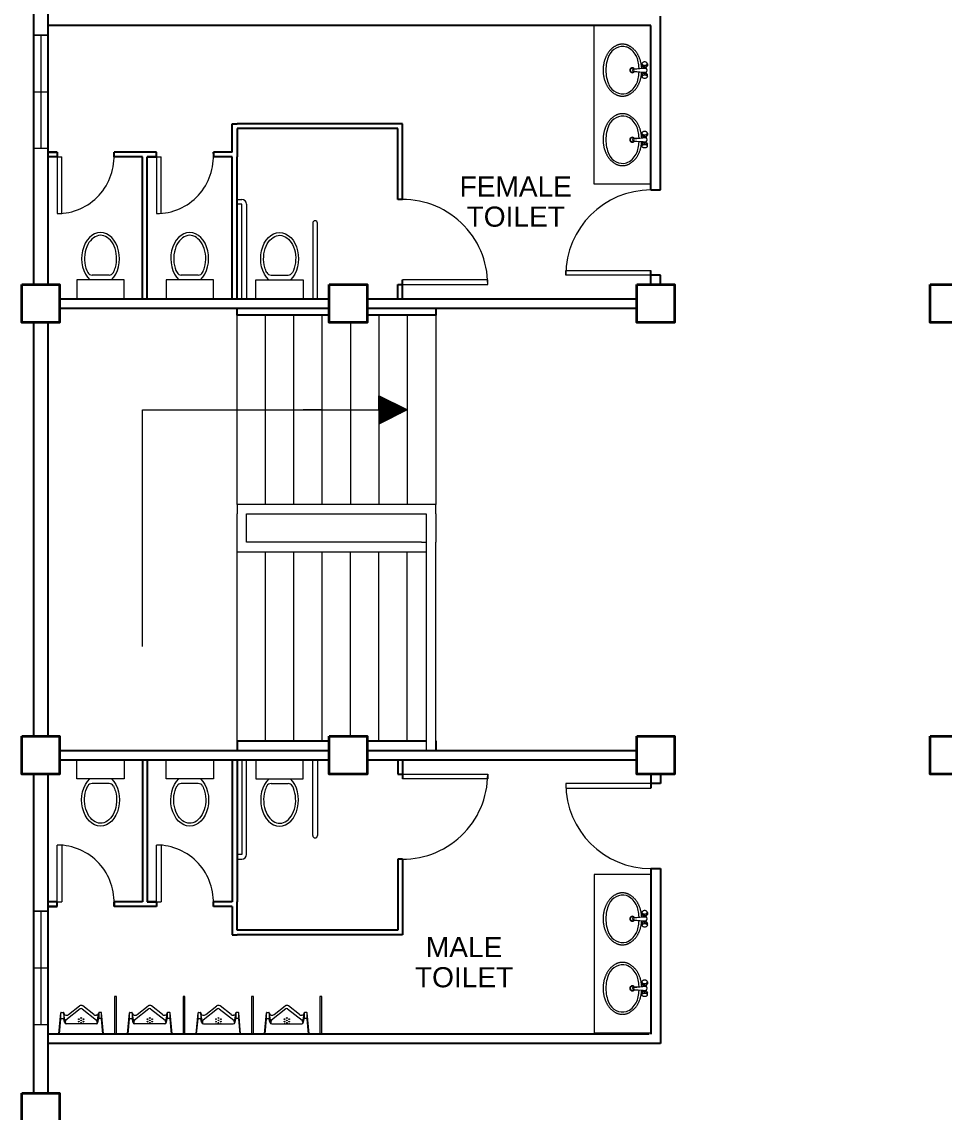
# Model space of a CAD drawing. Header units: millimetres. Extents: x 5 to 598, y 3 to 339.
# Drawn here: x 136.14 to 145.89, y 194.48 to 206.01 of the extents above; entities that cross this region are included whole.
import ezdxf

# ---------------------------------------------------------------- set-up
doc = ezdxf.new("R2010")
doc.units = ezdxf.units.MM
doc.header["$MEASUREMENT"] = 0
doc.linetypes.add('HIDDEN2', pattern=[0.1875, 0.125, -0.0625])
doc.layers.add('label', color=7, linetype='Continuous')
doc.styles.add('SWISSLT175', font='swissl.ttf', dxfattribs={"height": 0.175})

msp = doc.modelspace()

# ---------------------------------------------------------------- linework, layer by layer
at = {"color": 8, "lineweight": 25}
for p, q in [((136.262, 206.582), (136.262, 203.232)), ((136.412, 206.582), (136.412, 203.232)), ((142.887, 204.232), (142.887, 206.07)), ((142.787, 205.97), (136.412, 205.97)), ((142.787, 204.232), (142.787, 205.97)), ((138.362, 204.632), (138.362, 204.932)), ((138.362, 204.932), (138.412, 204.932)), ((140.162, 204.932), (138.412, 204.932)), ((140.112, 204.882), (138.412, 204.882)), ((138.412, 204.882), (138.412, 204.582)), ((140.112, 204.131), (140.112, 204.882)), ((140.162, 204.132), (140.162, 204.932)), ((136.512, 204.632), (136.412, 204.632)), ((136.412, 204.632), (136.512, 204.632)), ((136.512, 204.632), (136.512, 204.582)), ((137.412, 204.632), (137.112, 204.632)), ((137.112, 204.582), (137.112, 204.632)), ((137.562, 204.632), (137.412, 204.632)), ((137.562, 204.582), (137.562, 204.632)), ((138.362, 204.632), (138.162, 204.632)), ((138.162, 204.632), (138.162, 204.582)), ((136.512, 204.582), (136.412, 204.582)), ((137.412, 204.582), (137.11, 204.582)), ((137.412, 203.082), (137.412, 204.582)), ((137.462, 203.082), (137.462, 204.582)), ((137.562, 204.582), (137.462, 204.582)), ((137.462, 204.582), (137.562, 204.582)), ((138.362, 204.582), (138.162, 204.582)), ((138.362, 203.082), (138.362, 204.582)), ((138.412, 203.082), (138.412, 204.582)), ((142.787, 204.232), (142.887, 204.232)), ((140.162, 204.132), (140.112, 204.132)), ((142.787, 203.232), (142.787, 203.382)), ((140.112, 203.082), (140.112, 203.232)), ((140.112, 203.232), (140.162, 203.232)), ((140.162, 203.082), (140.162, 203.282)), ((142.887, 203.332), (142.787, 203.332)), ((142.887, 203.232), (142.887, 203.332)), ((136.537, 203.082), (139.387, 203.082)), ((137.462, 203.082), (138.362, 203.082)), ((137.462, 203.082), (138.362, 203.082)), ((139.787, 203.082), (142.637, 203.082)), ((136.537, 202.982), (139.387, 202.982)), ((139.787, 202.982), (142.637, 202.982)), ((136.262, 202.832), (136.262, 198.457)), ((136.412, 202.832), (136.412, 198.457)), ((136.537, 198.307), (139.387, 198.307)), ((139.787, 198.307), (142.637, 198.307)), ((136.537, 198.207), (139.387, 198.207)), ((137.412, 198.207), (137.412, 196.707)), ((137.462, 198.207), (137.462, 196.707)), ((138.362, 198.207), (138.362, 196.707)), ((138.412, 198.207), (138.412, 196.707)), ((139.787, 198.207), (142.637, 198.207)), ((140.112, 198.207), (140.112, 198.057)), ((140.162, 198.207), (140.162, 198.007)), ((136.262, 198.057), (136.262, 194.682)), ((136.412, 198.057), (136.412, 194.682)), ((140.112, 198.057), (140.162, 198.057)), ((142.787, 198.057), (142.787, 197.907)), ((142.887, 198.057), (142.887, 197.957)), ((142.887, 197.957), (142.787, 197.957)), ((140.112, 197.159), (140.112, 196.407)), ((140.162, 197.157), (140.112, 197.157)), ((140.162, 197.157), (140.162, 196.357)), ((142.787, 197.057), (142.787, 195.307)), ((142.787, 197.057), (142.887, 197.057)), ((142.887, 197.057), (142.887, 195.207)), ((136.512, 196.707), (136.412, 196.707)), ((136.512, 196.657), (136.412, 196.657)), ((136.412, 196.657), (136.512, 196.657)), ((136.512, 196.657), (136.512, 196.707)), ((137.412, 196.707), (137.11, 196.707)), ((137.112, 196.707), (137.112, 196.657)), ((137.412, 196.657), (137.112, 196.657)), ((137.562, 196.657), (137.412, 196.657)), ((137.562, 196.707), (137.462, 196.707)), ((137.462, 196.707), (137.562, 196.707)), ((137.562, 196.707), (137.562, 196.657)), ((138.362, 196.707), (138.162, 196.707)), ((138.162, 196.657), (138.162, 196.707)), ((138.362, 196.657), (138.162, 196.657)), ((138.362, 196.657), (138.362, 196.357)), ((138.412, 196.407), (138.412, 196.707)), ((138.362, 196.357), (138.412, 196.357)), ((140.112, 196.407), (138.412, 196.407)), ((140.162, 196.357), (138.412, 196.357)), ((142.767, 195.307), (136.412, 195.307)), ((142.887, 195.207), (136.412, 195.207))]:
    msp.add_line(p, q, dxfattribs=at)
at = {"color": 8, "lineweight": 9}
for p, q in [((136.412, 205.87), (136.262, 205.87)), ((136.337, 205.87), (136.337, 204.67)), ((142.691, 205.567), (142.691, 205.546)), ((142.7, 205.551), (142.691, 205.564)), ((142.7, 205.533), (142.691, 205.546)), ((142.7, 205.551), (142.72, 205.548)), ((142.7, 205.551), (142.7, 205.533)), ((142.7, 205.533), (142.72, 205.529)), ((142.741, 205.551), (142.72, 205.548)), ((142.72, 205.529), (142.72, 205.548)), ((142.741, 205.533), (142.72, 205.529)), ((142.741, 205.551), (142.749, 205.564)), ((142.741, 205.551), (142.741, 205.533)), ((142.741, 205.533), (142.749, 205.546)), ((142.749, 205.567), (142.749, 205.546)), ((142.605, 205.508), (142.596, 205.513)), ((142.605, 205.489), (142.596, 205.484)), ((142.597, 205.513), (142.696, 205.519)), ((142.597, 205.484), (142.696, 205.478)), ((142.606, 205.508), (142.702, 205.519)), ((142.606, 205.488), (142.702, 205.477)), ((142.7, 205.464), (142.691, 205.451)), ((142.691, 205.43), (142.691, 205.451)), ((142.7, 205.445), (142.691, 205.433)), ((142.7, 205.464), (142.72, 205.467)), ((142.7, 205.445), (142.7, 205.464)), ((142.7, 205.445), (142.72, 205.449)), ((142.702, 205.519), (142.737, 205.521)), ((142.702, 205.477), (142.737, 205.476)), ((142.706, 205.53), (142.706, 205.527)), ((142.706, 205.467), (142.706, 205.47)), ((142.72, 205.467), (142.72, 205.449)), ((142.741, 205.464), (142.72, 205.467)), ((142.741, 205.445), (142.72, 205.449)), ((142.734, 205.53), (142.734, 205.527)), ((142.734, 205.467), (142.734, 205.47)), ((142.741, 205.464), (142.749, 205.451)), ((142.741, 205.445), (142.741, 205.464)), ((142.741, 205.445), (142.749, 205.433)), ((142.749, 205.43), (142.749, 205.451)), ((136.262, 205.27), (136.412, 205.27)), ((142.605, 204.773), (142.596, 204.777)), ((142.605, 204.753), (142.596, 204.749)), ((142.597, 204.778), (142.696, 204.784)), ((142.597, 204.749), (142.696, 204.743)), ((142.606, 204.773), (142.702, 204.784)), ((142.606, 204.753), (142.702, 204.742)), ((142.691, 204.832), (142.691, 204.811)), ((142.7, 204.816), (142.691, 204.829)), ((142.7, 204.798), (142.691, 204.811)), ((142.7, 204.729), (142.691, 204.716)), ((142.7, 204.816), (142.72, 204.813)), ((142.7, 204.816), (142.7, 204.798)), ((142.7, 204.798), (142.72, 204.794)), ((142.7, 204.729), (142.72, 204.732)), ((142.7, 204.71), (142.7, 204.729)), ((142.702, 204.784), (142.737, 204.786)), ((142.702, 204.742), (142.737, 204.741)), ((142.706, 204.795), (142.706, 204.792)), ((142.706, 204.732), (142.706, 204.735)), ((142.741, 204.816), (142.72, 204.813)), ((142.72, 204.794), (142.72, 204.813)), ((142.741, 204.798), (142.72, 204.794)), ((142.72, 204.732), (142.72, 204.714)), ((142.741, 204.729), (142.72, 204.732)), ((142.734, 204.795), (142.734, 204.792)), ((142.734, 204.732), (142.734, 204.735)), ((142.741, 204.816), (142.749, 204.829)), ((142.741, 204.816), (142.741, 204.798)), ((142.741, 204.798), (142.749, 204.811)), ((142.741, 204.71), (142.741, 204.729)), ((142.741, 204.729), (142.749, 204.716)), ((142.749, 204.832), (142.749, 204.811)), ((136.412, 204.67), (136.262, 204.67)), ((142.691, 204.695), (142.691, 204.716)), ((142.7, 204.71), (142.691, 204.698)), ((142.7, 204.71), (142.72, 204.714)), ((142.741, 204.71), (142.72, 204.714)), ((142.741, 204.71), (142.749, 204.698)), ((142.749, 204.695), (142.749, 204.716)), ((138.412, 204.082), (138.412, 204.132)), ((138.412, 204.132), (138.462, 204.132)), ((138.462, 204.082), (138.412, 204.082)), ((138.462, 203.782), (138.462, 204.082)), ((138.512, 204.082), (138.512, 203.082)), ((139.212, 203.882), (139.212, 203.082)), ((139.262, 203.782), (139.262, 203.882)), ((138.462, 203.082), (138.462, 203.782)), ((139.262, 203.082), (139.262, 203.782)), ((136.72, 203.282), (136.72, 203.082)), ((137.22, 203.282), (136.72, 203.282)), ((137.061, 203.332), (136.88, 203.332)), ((137.22, 203.082), (137.22, 203.282)), ((137.662, 203.282), (137.662, 203.082)), ((138.162, 203.282), (137.662, 203.282)), ((138.003, 203.332), (137.822, 203.332)), ((138.162, 203.082), (138.162, 203.282)), ((138.612, 203.082), (138.612, 203.282)), ((138.612, 203.282), (139.112, 203.282)), ((138.772, 203.332), (138.953, 203.332)), ((139.112, 203.282), (139.112, 203.082)), ((136.72, 203.082), (137.22, 203.082)), ((137.662, 203.082), (138.162, 203.082)), ((138.412, 203.082), (138.462, 203.082)), ((139.112, 203.082), (138.612, 203.082)), ((139.212, 203.082), (139.262, 203.082)), ((138.412, 200.907), (138.412, 202.907)), ((138.712, 200.907), (138.712, 202.907)), ((139.012, 200.907), (139.012, 202.907)), ((139.312, 200.907), (139.312, 202.907)), ((139.912, 202.907), (139.912, 200.907)), ((140.212, 202.907), (140.212, 200.907)), ((140.512, 202.907), (140.512, 200.907)), ((139.612, 202.832), (139.612, 200.907)), ((139.912, 201.907), (139.912, 202.057)), ((140.212, 201.907), (139.912, 202.057)), ((139.922, 201.907), (139.922, 202.052)), ((139.932, 201.907), (139.932, 202.047)), ((139.942, 201.907), (139.942, 202.042)), ((139.952, 201.907), (139.952, 202.037)), ((139.962, 201.907), (139.962, 202.032)), ((139.972, 201.907), (139.972, 202.027)), ((139.982, 201.907), (139.982, 202.022)), ((139.992, 201.907), (139.992, 202.017)), ((140.002, 201.907), (140.002, 202.012)), ((140.012, 201.907), (140.012, 202.007)), ((140.022, 201.907), (140.022, 202.002)), ((140.032, 201.907), (140.032, 201.997)), ((140.042, 201.907), (140.042, 201.992)), ((140.052, 201.907), (140.052, 201.987)), ((140.062, 201.907), (140.062, 201.982)), ((140.072, 201.907), (140.072, 201.977)), ((140.082, 201.907), (140.082, 201.972)), ((140.092, 201.907), (140.092, 201.967)), ((140.102, 201.907), (140.102, 201.962)), ((140.112, 201.907), (140.112, 201.957)), ((137.412, 199.407), (137.412, 201.907)), ((137.412, 201.907), (139.912, 201.907)), ((139.312, 201.907), (139.112, 201.907)), ((139.312, 201.907), (139.512, 201.907)), ((139.912, 201.907), (140.212, 201.907)), ((139.912, 201.907), (139.912, 201.757)), ((140.212, 201.907), (139.912, 201.757)), ((139.922, 201.907), (139.922, 201.762)), ((139.932, 201.907), (139.932, 201.767)), ((139.942, 201.907), (139.942, 201.772)), ((139.952, 201.907), (139.952, 201.777)), ((139.962, 201.907), (139.962, 201.782)), ((139.972, 201.907), (139.972, 201.787)), ((139.982, 201.907), (139.982, 201.792)), ((139.992, 201.907), (139.992, 201.797)), ((140.002, 201.907), (140.002, 201.802)), ((140.012, 201.907), (140.012, 201.807)), ((140.022, 201.907), (140.022, 201.812)), ((140.032, 201.907), (140.032, 201.817)), ((140.042, 201.907), (140.042, 201.822)), ((140.052, 201.907), (140.052, 201.827)), ((140.062, 201.907), (140.062, 201.832)), ((140.072, 201.907), (140.072, 201.837)), ((140.082, 201.907), (140.082, 201.842)), ((140.092, 201.907), (140.092, 201.847)), ((140.102, 201.907), (140.102, 201.852)), ((140.112, 201.907), (140.112, 201.857)), ((140.122, 201.907), (140.122, 201.952)), ((140.122, 201.907), (140.122, 201.862)), ((140.132, 201.907), (140.132, 201.947)), ((140.132, 201.907), (140.132, 201.867)), ((140.142, 201.907), (140.142, 201.942)), ((140.142, 201.907), (140.142, 201.872)), ((140.152, 201.907), (140.152, 201.937)), ((140.152, 201.907), (140.152, 201.877)), ((140.162, 201.907), (140.162, 201.932)), ((140.162, 201.907), (140.162, 201.882)), ((140.172, 201.907), (140.172, 201.927)), ((140.172, 201.907), (140.172, 201.887)), ((140.182, 201.907), (140.182, 201.922)), ((140.182, 201.907), (140.182, 201.892)), ((140.192, 201.907), (140.192, 201.917)), ((140.192, 201.907), (140.192, 201.897)), ((140.202, 201.907), (140.202, 201.912)), ((140.202, 201.907), (140.202, 201.902)), ((140.512, 200.907), (138.412, 200.907)), ((138.412, 200.907), (138.412, 200.807)), ((138.412, 200.507), (138.412, 200.807)), ((138.512, 200.507), (138.512, 200.807)), ((138.512, 200.807), (140.362, 200.807)), ((140.362, 200.807), (140.412, 200.807)), ((140.412, 200.807), (140.412, 200.507)), ((140.512, 200.807), (140.512, 200.907)), ((140.512, 200.807), (140.512, 200.507)), ((138.412, 198.407), (138.412, 200.507)), ((140.362, 200.507), (138.512, 200.507)), ((140.362, 200.507), (140.412, 200.507)), ((140.412, 200.507), (140.412, 198.307)), ((140.512, 200.407), (140.512, 200.507)), ((138.412, 200.407), (140.412, 200.407)), ((138.712, 198.407), (138.712, 200.407)), ((139.012, 198.407), (139.012, 200.407)), ((139.312, 198.407), (139.312, 200.407)), ((139.612, 198.457), (139.612, 200.407)), ((139.912, 198.407), (139.912, 200.407)), ((140.212, 198.407), (140.212, 200.407)), ((140.512, 198.407), (140.512, 200.407)), ((136.72, 198.007), (136.72, 198.207)), ((136.72, 198.207), (137.22, 198.207)), ((137.22, 198.207), (137.22, 198.007)), ((137.662, 198.007), (137.662, 198.207)), ((137.662, 198.207), (138.162, 198.207)), ((138.162, 198.207), (138.162, 198.007)), ((138.462, 198.207), (138.462, 197.507)), ((138.512, 197.207), (138.512, 198.207)), ((138.612, 198.207), (138.612, 198.007)), ((139.112, 198.207), (138.612, 198.207)), ((139.112, 198.007), (139.112, 198.207)), ((139.212, 197.407), (139.212, 198.207)), ((139.262, 198.207), (139.262, 197.507)), ((137.22, 198.007), (136.72, 198.007)), ((137.061, 197.957), (136.88, 197.957)), ((138.162, 198.007), (137.662, 198.007)), ((138.003, 197.957), (137.822, 197.957)), ((138.612, 198.007), (139.112, 198.007)), ((138.772, 197.957), (138.953, 197.957)), ((138.462, 197.507), (138.462, 197.207)), ((139.262, 197.507), (139.262, 197.407)), ((138.462, 197.207), (138.412, 197.207)), ((138.412, 197.207), (138.412, 197.157)), ((138.412, 197.157), (138.462, 197.157)), ((136.412, 196.607), (136.262, 196.607)), ((136.337, 196.607), (136.337, 195.407)), ((142.605, 196.536), (142.596, 196.541)), ((142.597, 196.541), (142.696, 196.547)), ((142.606, 196.537), (142.702, 196.548)), ((142.691, 196.595), (142.691, 196.574)), ((142.7, 196.58), (142.691, 196.592)), ((142.7, 196.561), (142.691, 196.574)), ((142.7, 196.58), (142.72, 196.576)), ((142.7, 196.58), (142.7, 196.561)), ((142.7, 196.561), (142.72, 196.558)), ((142.702, 196.548), (142.737, 196.549)), ((142.706, 196.558), (142.706, 196.555)), ((142.741, 196.58), (142.72, 196.576)), ((142.72, 196.558), (142.72, 196.576)), ((142.741, 196.561), (142.72, 196.558)), ((142.734, 196.558), (142.734, 196.555)), ((142.741, 196.58), (142.749, 196.592)), ((142.741, 196.58), (142.741, 196.561)), ((142.741, 196.561), (142.749, 196.574)), ((142.749, 196.595), (142.749, 196.574)), ((142.605, 196.517), (142.596, 196.512)), ((142.597, 196.512), (142.696, 196.506)), ((142.606, 196.517), (142.702, 196.506)), ((142.7, 196.492), (142.691, 196.479)), ((142.691, 196.458), (142.691, 196.479)), ((142.7, 196.474), (142.691, 196.461)), ((142.7, 196.492), (142.72, 196.496)), ((142.7, 196.474), (142.7, 196.492)), ((142.7, 196.474), (142.72, 196.477)), ((142.702, 196.506), (142.737, 196.504)), ((142.706, 196.495), (142.706, 196.498)), ((142.72, 196.496), (142.72, 196.477)), ((142.741, 196.492), (142.72, 196.496)), ((142.741, 196.474), (142.72, 196.477)), ((142.734, 196.495), (142.734, 196.498)), ((142.741, 196.492), (142.749, 196.479)), ((142.741, 196.474), (142.741, 196.492)), ((142.741, 196.474), (142.749, 196.461)), ((142.749, 196.458), (142.749, 196.479)), ((136.262, 196.007), (136.412, 196.007)), ((142.691, 195.86), (142.691, 195.839)), ((142.7, 195.844), (142.691, 195.857)), ((142.741, 195.844), (142.749, 195.857)), ((142.749, 195.86), (142.749, 195.839)), ((142.605, 195.801), (142.596, 195.806)), ((142.605, 195.782), (142.596, 195.777)), ((142.597, 195.806), (142.696, 195.812)), ((142.597, 195.777), (142.696, 195.771)), ((142.606, 195.802), (142.702, 195.813)), ((142.606, 195.781), (142.702, 195.771)), ((142.7, 195.826), (142.691, 195.839)), ((142.7, 195.757), (142.691, 195.744)), ((142.691, 195.723), (142.691, 195.744)), ((142.7, 195.739), (142.691, 195.726)), ((142.7, 195.844), (142.72, 195.841)), ((142.7, 195.844), (142.7, 195.826)), ((142.7, 195.826), (142.72, 195.823)), ((142.7, 195.757), (142.72, 195.761)), ((142.7, 195.739), (142.7, 195.757)), ((142.7, 195.739), (142.72, 195.742)), ((142.702, 195.813), (142.737, 195.814)), ((142.702, 195.771), (142.737, 195.769)), ((142.706, 195.823), (142.706, 195.82)), ((142.706, 195.76), (142.706, 195.763)), ((142.741, 195.844), (142.72, 195.841)), ((142.72, 195.823), (142.72, 195.841)), ((142.741, 195.826), (142.72, 195.823)), ((142.72, 195.761), (142.72, 195.742)), ((142.741, 195.757), (142.72, 195.761)), ((142.741, 195.739), (142.72, 195.742)), ((142.734, 195.823), (142.734, 195.82)), ((142.734, 195.76), (142.734, 195.763)), ((142.741, 195.844), (142.741, 195.826)), ((142.741, 195.826), (142.749, 195.839)), ((142.741, 195.739), (142.741, 195.757)), ((142.741, 195.757), (142.749, 195.744)), ((142.741, 195.739), (142.749, 195.726)), ((142.749, 195.723), (142.749, 195.744)), ((136.53, 195.311), (136.55, 195.532)), ((136.55, 195.469), (136.55, 195.532)), ((136.555, 195.537), (136.575, 195.537)), ((136.581, 195.524), (136.58, 195.532)), ((136.58, 195.532), (136.58, 195.47)), ((136.596, 195.436), (136.581, 195.524)), ((136.601, 195.507), (136.606, 195.507)), ((136.755, 195.575), (136.603, 195.455)), ((136.631, 195.517), (136.747, 195.606)), ((136.774, 195.575), (136.927, 195.455)), ((136.899, 195.517), (136.783, 195.606)), ((136.929, 195.507), (136.924, 195.507)), ((136.934, 195.436), (136.949, 195.524)), ((136.949, 195.524), (136.95, 195.532)), ((136.95, 195.532), (136.95, 195.47)), ((136.975, 195.537), (136.955, 195.537)), ((136.98, 195.469), (136.98, 195.532)), ((137, 195.311), (136.98, 195.532)), ((137.255, 195.311), (137.275, 195.532)), ((137.275, 195.469), (137.275, 195.532)), ((137.28, 195.537), (137.3, 195.537)), ((137.306, 195.524), (137.305, 195.532)), ((137.305, 195.532), (137.305, 195.47)), ((137.321, 195.436), (137.306, 195.524)), ((137.326, 195.507), (137.331, 195.507)), ((137.48, 195.575), (137.328, 195.455)), ((137.356, 195.517), (137.472, 195.606)), ((137.499, 195.575), (137.652, 195.455)), ((137.624, 195.517), (137.508, 195.606)), ((137.654, 195.507), (137.649, 195.507)), ((137.659, 195.436), (137.674, 195.524)), ((137.674, 195.524), (137.675, 195.532)), ((137.675, 195.532), (137.675, 195.47)), ((137.7, 195.537), (137.68, 195.537)), ((137.705, 195.469), (137.705, 195.532)), ((137.725, 195.311), (137.705, 195.532)), ((137.98, 195.311), (138, 195.532)), ((138, 195.469), (138, 195.532)), ((138.005, 195.537), (138.025, 195.537)), ((138.031, 195.524), (138.03, 195.532)), ((138.03, 195.532), (138.03, 195.47)), ((138.046, 195.436), (138.031, 195.524)), ((138.051, 195.507), (138.056, 195.507)), ((138.205, 195.575), (138.053, 195.455)), ((138.081, 195.517), (138.197, 195.606)), ((138.224, 195.575), (138.377, 195.455)), ((138.349, 195.517), (138.233, 195.606)), ((138.379, 195.507), (138.374, 195.507)), ((138.384, 195.436), (138.399, 195.524)), ((138.399, 195.524), (138.4, 195.532)), ((138.4, 195.532), (138.4, 195.47)), ((138.425, 195.537), (138.405, 195.537)), ((138.43, 195.469), (138.43, 195.532)), ((138.45, 195.311), (138.43, 195.532)), ((138.703, 195.311), (138.723, 195.532)), ((138.723, 195.469), (138.723, 195.532)), ((138.728, 195.537), (138.748, 195.537)), ((138.754, 195.524), (138.753, 195.532)), ((138.753, 195.532), (138.753, 195.47)), ((138.769, 195.436), (138.754, 195.524)), ((138.774, 195.507), (138.778, 195.507)), ((138.928, 195.575), (138.776, 195.455)), ((138.804, 195.517), (138.92, 195.606)), ((138.947, 195.575), (139.1, 195.455)), ((139.072, 195.517), (138.956, 195.606)), ((139.102, 195.507), (139.097, 195.507)), ((139.107, 195.436), (139.121, 195.524)), ((139.121, 195.524), (139.123, 195.532)), ((139.123, 195.532), (139.123, 195.47)), ((139.148, 195.537), (139.128, 195.537)), ((139.153, 195.469), (139.153, 195.532)), ((139.173, 195.311), (139.153, 195.532)), ((136.412, 195.407), (136.262, 195.407)), ((136.535, 195.311), (136.55, 195.468)), ((136.555, 195.472), (136.576, 195.472)), ((136.587, 195.434), (136.581, 195.468)), ((136.596, 195.436), (136.598, 195.419)), ((136.923, 195.417), (136.607, 195.417)), ((136.934, 195.436), (136.931, 195.419)), ((136.943, 195.434), (136.949, 195.468)), ((136.975, 195.472), (136.954, 195.472)), ((136.995, 195.311), (136.98, 195.468)), ((137.26, 195.311), (137.275, 195.468)), ((137.28, 195.472), (137.301, 195.472)), ((137.312, 195.434), (137.306, 195.468)), ((137.321, 195.436), (137.323, 195.419)), ((137.648, 195.417), (137.332, 195.417)), ((137.659, 195.436), (137.656, 195.419)), ((137.668, 195.434), (137.674, 195.468)), ((137.7, 195.472), (137.679, 195.472)), ((137.72, 195.311), (137.705, 195.468)), ((137.985, 195.311), (138, 195.468)), ((138.005, 195.472), (138.026, 195.472)), ((138.037, 195.434), (138.031, 195.468)), ((138.046, 195.436), (138.048, 195.419)), ((138.057, 195.417), (138.373, 195.417)), ((138.384, 195.436), (138.381, 195.419)), ((138.393, 195.434), (138.399, 195.468)), ((138.425, 195.472), (138.404, 195.472)), ((138.445, 195.311), (138.43, 195.468)), ((138.708, 195.311), (138.722, 195.468)), ((138.727, 195.472), (138.749, 195.472)), ((138.76, 195.434), (138.753, 195.468)), ((138.769, 195.436), (138.771, 195.419)), ((138.779, 195.417), (139.096, 195.417)), ((139.107, 195.436), (139.104, 195.419)), ((139.116, 195.434), (139.122, 195.468)), ((139.148, 195.472), (139.127, 195.472)), ((139.168, 195.311), (139.153, 195.468)), ((136.538, 195.307), (136.533, 195.307)), ((136.992, 195.307), (136.538, 195.307)), ((136.679, 195.307), (136.609, 195.307)), ((136.992, 195.307), (136.997, 195.307)), ((137.263, 195.307), (137.258, 195.307)), ((137.717, 195.307), (137.263, 195.307)), ((137.404, 195.307), (137.334, 195.307)), ((137.717, 195.307), (137.722, 195.307)), ((137.988, 195.307), (137.983, 195.307)), ((137.988, 195.307), (138.442, 195.307)), ((138.301, 195.307), (138.371, 195.307)), ((138.442, 195.307), (138.447, 195.307)), ((138.711, 195.307), (138.706, 195.307)), ((138.711, 195.307), (139.165, 195.307)), ((139.024, 195.307), (139.094, 195.307)), ((139.165, 195.307), (139.17, 195.307))]:
    msp.add_line(p, q, dxfattribs=at)
at = {"color": 8, "lineweight": 13}
for p, q in [((136.512, 204.582), (136.512, 203.982)), ((136.512, 204.582), (136.562, 204.582)), ((136.562, 203.982), (136.562, 204.582)), ((137.11, 204.582), (137.112, 204.582)), ((137.562, 204.582), (137.562, 203.982)), ((137.562, 204.582), (137.612, 204.582)), ((137.612, 203.982), (137.612, 204.582)), ((136.512, 203.982), (136.562, 203.982)), ((141.887, 203.382), (142.787, 203.382)), ((141.887, 203.332), (141.887, 203.382)), ((140.162, 203.232), (140.162, 203.282)), ((141.062, 203.282), (140.162, 203.282)), ((140.162, 203.232), (141.062, 203.232)), ((141.062, 203.232), (141.062, 203.282)), ((142.787, 203.332), (141.887, 203.332)), ((140.162, 198.057), (140.162, 198.007)), ((140.162, 198.057), (141.062, 198.057)), ((141.062, 198.057), (141.062, 198.007)), ((141.062, 198.007), (140.162, 198.007)), ((142.787, 197.957), (141.887, 197.957)), ((141.887, 197.957), (141.887, 197.907)), ((142.787, 197.907), (142.787, 197.957)), ((141.887, 197.907), (142.787, 197.907)), ((136.512, 196.707), (136.512, 197.307)), ((136.562, 197.307), (136.562, 196.707)), ((137.562, 196.707), (137.562, 197.307)), ((137.612, 197.307), (137.612, 196.707)), ((136.512, 196.707), (136.562, 196.707)), ((137.11, 196.707), (137.112, 196.707)), ((137.562, 196.707), (137.612, 196.707))]:
    msp.add_line(p, q, dxfattribs=at)
at = {"color": 8, "lineweight": -2}
for p, q in [((139.787, 203.082), (140.112, 203.082)), ((138.412, 202.907), (138.412, 202.982)), ((139.387, 202.907), (138.412, 202.907)), ((140.512, 202.907), (139.787, 202.907)), ((140.512, 202.982), (140.512, 202.907)), ((138.412, 198.407), (138.412, 198.307)), ((138.412, 198.407), (139.387, 198.407)), ((139.787, 198.407), (140.412, 198.407)), ((140.512, 198.407), (140.512, 198.307)), ((136.412, 195.307), (136.412, 195.207))]:
    msp.add_line(p, q, dxfattribs=at)
at = {"color": 8, "lineweight": 9, "ltscale": 0.4}
for points in [[(142.787, 205.97), (142.787, 204.295), (142.187, 204.295), (142.187, 205.97)], [(142.787, 195.32), (142.787, 196.995), (142.187, 196.995), (142.187, 195.32)]]:
    msp.add_lwpolyline(points, close=True, dxfattribs=at)
at = {"color": 8, "lineweight": 9}
for points in [[(136.262, 205.87), (136.412, 205.87), (136.412, 204.67), (136.262, 204.67)], [(136.262, 196.607), (136.412, 196.607), (136.412, 195.407), (136.262, 195.407)], [(137.137, 195.707), (137.117, 195.707), (137.117, 195.307), (137.137, 195.307)], [(137.862, 195.707), (137.842, 195.707), (137.842, 195.307), (137.862, 195.307)], [(138.585, 195.707), (138.565, 195.707), (138.565, 195.307), (138.585, 195.307)], [(139.308, 195.707), (139.288, 195.707), (139.288, 195.307), (139.308, 195.307)]]:
    msp.add_lwpolyline(points, close=True, dxfattribs=at)
for points in [[(142.691, 205.567, 0.145837), (142.693, 205.561, 0.107165), (142.7, 205.554, 0.077149), (142.709, 205.55, 0.064217), (142.72, 205.549, 0.064217), (142.732, 205.55, 0.077149), (142.741, 205.554, 0.107165), (142.747, 205.561, 0.145837), (142.749, 205.567, 0.145837), (142.747, 205.574, 0.107165), (142.741, 205.58, 0.077149), (142.732, 205.584, 0.064217), (142.72, 205.585, 0.064217), (142.709, 205.584, 0.077149), (142.7, 205.58, 0.107165), (142.693, 205.574, 0.145837)], [(142.691, 205.43, -0.145837), (142.693, 205.436, -0.107165), (142.7, 205.443, -0.077149), (142.709, 205.447, -0.064217), (142.72, 205.448, -0.064217), (142.732, 205.447, -0.077149), (142.741, 205.443, -0.107165), (142.747, 205.436, -0.145837), (142.749, 205.43, -0.145837), (142.747, 205.423, -0.107165), (142.741, 205.417, -0.077149), (142.732, 205.413, -0.064217), (142.72, 205.411, -0.064217), (142.709, 205.413, -0.077149), (142.7, 205.417, -0.107165), (142.693, 205.423, -0.145837)], [(142.691, 204.832, 0.145837), (142.693, 204.826, 0.107165), (142.7, 204.819, 0.077149), (142.709, 204.815, 0.064217), (142.72, 204.814, 0.064217), (142.732, 204.815, 0.077149), (142.741, 204.819, 0.107165), (142.747, 204.826, 0.145837), (142.749, 204.832, 0.145837), (142.747, 204.839, 0.107165), (142.741, 204.845, 0.077149), (142.732, 204.849, 0.064217), (142.72, 204.85, 0.064217), (142.709, 204.849, 0.077149), (142.7, 204.845, 0.107165), (142.693, 204.839, 0.145837)], [(142.691, 204.695, -0.145837), (142.693, 204.701, -0.107165), (142.7, 204.708, -0.077149), (142.709, 204.711, -0.064217), (142.72, 204.713, -0.064217), (142.732, 204.711, -0.077149), (142.741, 204.708, -0.107165), (142.747, 204.701, -0.145837), (142.749, 204.695, -0.145837), (142.747, 204.688, -0.107165), (142.741, 204.682, -0.077149), (142.732, 204.678, -0.064217), (142.72, 204.676, -0.064217), (142.709, 204.678, -0.077149), (142.7, 204.682, -0.107165), (142.693, 204.688, -0.145837)], [(142.691, 196.595, 0.145837), (142.693, 196.589, 0.107165), (142.7, 196.582, 0.077149), (142.709, 196.578, 0.064217), (142.72, 196.577, 0.064217), (142.732, 196.578, 0.077149), (142.741, 196.582, 0.107165), (142.747, 196.589, 0.145837), (142.749, 196.595, 0.145837), (142.747, 196.602, 0.107165), (142.741, 196.608, 0.077149), (142.732, 196.612, 0.064217), (142.72, 196.614, 0.064217), (142.709, 196.612, 0.077149), (142.7, 196.608, 0.107165), (142.693, 196.602, 0.145837)], [(142.691, 196.458, -0.145837), (142.693, 196.464, -0.107165), (142.7, 196.471, -0.077149), (142.709, 196.475, -0.064217), (142.72, 196.476, -0.064217), (142.732, 196.475, -0.077149), (142.741, 196.471, -0.107165), (142.747, 196.464, -0.145837), (142.749, 196.458, -0.145837), (142.747, 196.451, -0.107165), (142.741, 196.445, -0.077149), (142.732, 196.441, -0.064217), (142.72, 196.44, -0.064217), (142.709, 196.441, -0.077149), (142.7, 196.445, -0.107165), (142.693, 196.451, -0.145837)], [(142.691, 195.86, 0.145837), (142.693, 195.854, 0.107165), (142.7, 195.847, 0.077149), (142.709, 195.843, 0.064217), (142.72, 195.842, 0.064217), (142.732, 195.843, 0.077149), (142.741, 195.847, 0.107165), (142.747, 195.854, 0.145837), (142.749, 195.86, 0.145837), (142.747, 195.867, 0.107165), (142.741, 195.873, 0.077149), (142.732, 195.877, 0.064217), (142.72, 195.879, 0.064217), (142.709, 195.877, 0.077149), (142.7, 195.873, 0.107165), (142.693, 195.867, 0.145837)], [(142.691, 195.723, -0.145837), (142.693, 195.729, -0.107165), (142.7, 195.736, -0.077149), (142.709, 195.74, -0.064217), (142.72, 195.741, -0.064217), (142.732, 195.74, -0.077149), (142.741, 195.736, -0.107165), (142.747, 195.729, -0.145837), (142.749, 195.723, -0.145837), (142.747, 195.716, -0.107165), (142.741, 195.71, -0.077149), (142.732, 195.706, -0.064217), (142.72, 195.704, -0.064217), (142.709, 195.706, -0.077149), (142.7, 195.71, -0.107165), (142.693, 195.716, -0.145837)]]:
    msp.add_lwpolyline(points, format="xyb", close=True, dxfattribs=at)
for points in [[(142.705, 205.532, 0.035268), (142.705, 205.531, 0.107165), (142.709, 205.528, 0.077149), (142.714, 205.526, 0.064217), (142.72, 205.525, 0.064217)], [(142.706, 205.532, 0.046803), (142.708, 205.53, 0.077149), (142.713, 205.528, 0.064217), (142.72, 205.527, 0.064217), (142.727, 205.528, 0.077149), (142.732, 205.53, 0.046803), (142.734, 205.532, 0.145837)], [(142.72, 205.525, 0.064217), (142.727, 205.526, 0.077149), (142.732, 205.528, 0.107165), (142.735, 205.531, 0.035268), (142.736, 205.532, 0.145837)], [(142.705, 205.465, -0.035268), (142.705, 205.465, -0.107165), (142.709, 205.469, -0.077149), (142.714, 205.471, -0.064217), (142.72, 205.472, -0.064217)], [(142.706, 205.465, -0.046803), (142.708, 205.466, -0.077149), (142.713, 205.469, -0.064217), (142.72, 205.469, -0.064217), (142.727, 205.469, -0.077149), (142.732, 205.466, -0.046803), (142.734, 205.465, -0.145837)], [(142.707, 205.53, 0.047218), (142.707, 205.529, 0.107177), (142.71, 205.526, 0.077931), (142.715, 205.524, 0.065152), (142.72, 205.523, 0.065152), (142.726, 205.524, 0.077931), (142.73, 205.526, 0.107177), (142.733, 205.529, 0.047218), (142.734, 205.53, 0.144081)], [(142.707, 205.467, -0.047218), (142.707, 205.468, -0.107177), (142.71, 205.471, -0.077931), (142.715, 205.473, -0.065152), (142.72, 205.474, -0.065152), (142.726, 205.473, -0.077931), (142.73, 205.471, -0.107177), (142.733, 205.468, -0.047218), (142.734, 205.467, -0.144081)], [(142.72, 205.472, -0.064217), (142.727, 205.471, -0.077149), (142.732, 205.469, -0.107165), (142.735, 205.465, -0.035268), (142.736, 205.465, -0.145837)], [(142.705, 204.797, 0.035268), (142.705, 204.796, 0.107165), (142.709, 204.793, 0.077149), (142.714, 204.791, 0.064217), (142.72, 204.79, 0.064217)], [(142.705, 204.73, -0.035268), (142.705, 204.73, -0.107165), (142.709, 204.734, -0.077149), (142.714, 204.736, -0.064217), (142.72, 204.737, -0.064217)], [(142.706, 204.797, 0.046803), (142.708, 204.795, 0.077149), (142.713, 204.793, 0.064217), (142.72, 204.792, 0.064217), (142.727, 204.793, 0.077149), (142.732, 204.795, 0.046803), (142.734, 204.797, 0.145837)], [(142.706, 204.73, -0.046803), (142.708, 204.731, -0.077149), (142.713, 204.734, -0.064217), (142.72, 204.734, -0.064217), (142.727, 204.734, -0.077149), (142.732, 204.731, -0.046803), (142.734, 204.73, -0.145837)], [(142.707, 204.795, 0.047218), (142.707, 204.794, 0.107177), (142.71, 204.79, 0.077931), (142.715, 204.789, 0.065152), (142.72, 204.788, 0.065152), (142.726, 204.789, 0.077931), (142.73, 204.79, 0.107177), (142.733, 204.794, 0.047218), (142.734, 204.795, 0.144081)], [(142.707, 204.732, -0.047218), (142.707, 204.733, -0.107177), (142.71, 204.736, -0.077931), (142.715, 204.738, -0.065152), (142.72, 204.739, -0.065152), (142.726, 204.738, -0.077931), (142.73, 204.736, -0.107177), (142.733, 204.733, -0.047218), (142.734, 204.732, -0.144081)], [(142.72, 204.79, 0.064217), (142.727, 204.791, 0.077149), (142.732, 204.793, 0.107165), (142.735, 204.796, 0.035268), (142.736, 204.797, 0.145837)], [(142.72, 204.737, -0.064217), (142.727, 204.736, -0.077149), (142.732, 204.734, -0.107165), (142.735, 204.73, -0.035268), (142.736, 204.73, -0.145837)], [(142.705, 196.56, 0.035268), (142.705, 196.56, 0.107165), (142.709, 196.556, 0.077149), (142.714, 196.554, 0.064217), (142.72, 196.553, 0.064217)], [(142.706, 196.56, 0.046803), (142.708, 196.559, 0.077149), (142.713, 196.556, 0.064217), (142.72, 196.556, 0.064217), (142.727, 196.556, 0.077149), (142.732, 196.559, 0.046803), (142.734, 196.56, 0.145837)], [(142.707, 196.558, 0.047218), (142.707, 196.557, 0.107177), (142.71, 196.554, 0.077931), (142.715, 196.552, 0.065152), (142.72, 196.551, 0.065152), (142.726, 196.552, 0.077931), (142.73, 196.554, 0.107177), (142.733, 196.557, 0.047218), (142.734, 196.558, 0.144081)], [(142.72, 196.553, 0.064217), (142.727, 196.554, 0.077149), (142.732, 196.556, 0.107165), (142.735, 196.56, 0.035268), (142.736, 196.56, 0.145837)], [(142.705, 196.493, -0.035268), (142.705, 196.494, -0.107165), (142.709, 196.497, -0.077149), (142.714, 196.499, -0.064217), (142.72, 196.5, -0.064217)], [(142.706, 196.493, -0.046803), (142.708, 196.495, -0.077149), (142.713, 196.497, -0.064217), (142.72, 196.498, -0.064217), (142.727, 196.497, -0.077149), (142.732, 196.495, -0.046803), (142.734, 196.493, -0.145837)], [(142.707, 196.495, -0.047218), (142.707, 196.496, -0.107177), (142.71, 196.499, -0.077931), (142.715, 196.501, -0.065152), (142.72, 196.502, -0.065152), (142.726, 196.501, -0.077931), (142.73, 196.499, -0.107177), (142.733, 196.496, -0.047218), (142.734, 196.495, -0.144081)], [(142.72, 196.5, -0.064217), (142.727, 196.499, -0.077149), (142.732, 196.497, -0.107165), (142.735, 196.494, -0.035268), (142.736, 196.493, -0.145837)], [(142.705, 195.825, 0.035268), (142.705, 195.825, 0.107165), (142.709, 195.821, 0.077149), (142.714, 195.819, 0.064217), (142.72, 195.818, 0.064217)], [(142.705, 195.758, -0.035268), (142.705, 195.759, -0.107165), (142.709, 195.762, -0.077149), (142.714, 195.764, -0.064217), (142.72, 195.765, -0.064217)], [(142.706, 195.825, 0.046803), (142.708, 195.824, 0.077149), (142.713, 195.821, 0.064217), (142.72, 195.82, 0.064217), (142.727, 195.821, 0.077149), (142.732, 195.824, 0.046803), (142.734, 195.825, 0.145837)], [(142.706, 195.758, -0.046803), (142.708, 195.759, -0.077149), (142.713, 195.762, -0.064217), (142.72, 195.763, -0.064217), (142.727, 195.762, -0.077149), (142.732, 195.759, -0.046803), (142.734, 195.758, -0.145837)], [(142.707, 195.823, 0.047218), (142.707, 195.822, 0.107177), (142.71, 195.819, 0.077931), (142.715, 195.817, 0.065152), (142.72, 195.816, 0.065152), (142.726, 195.817, 0.077931), (142.73, 195.819, 0.107177), (142.733, 195.822, 0.047218), (142.734, 195.823, 0.144081)], [(142.707, 195.76, -0.047218), (142.707, 195.761, -0.107177), (142.71, 195.764, -0.077931), (142.715, 195.766, -0.065152), (142.72, 195.767, -0.065152), (142.726, 195.766, -0.077931), (142.73, 195.764, -0.107177), (142.733, 195.761, -0.047218), (142.734, 195.76, -0.144081)], [(142.72, 195.818, 0.064217), (142.727, 195.819, 0.077149), (142.732, 195.821, 0.107165), (142.735, 195.825, 0.035268), (142.736, 195.825, 0.145837)], [(142.72, 195.765, -0.064217), (142.727, 195.764, -0.077149), (142.732, 195.762, -0.107165), (142.735, 195.759, -0.035268), (142.736, 195.758, -0.145837)]]:
    msp.add_lwpolyline(points, format="xyb", dxfattribs=at)
at = {"color": 8, "lineweight": 35}
for points in [[(136.137, 203.232), (136.537, 203.232), (136.537, 202.832), (136.137, 202.832)], [(139.387, 203.232), (139.787, 203.232), (139.787, 202.832), (139.387, 202.832)], [(142.637, 203.232), (143.037, 203.232), (143.037, 202.832), (142.637, 202.832)], [(145.737, 203.232), (146.137, 203.232), (146.137, 202.832), (145.737, 202.832)], [(136.137, 198.457), (136.537, 198.457), (136.537, 198.057), (136.137, 198.057)], [(139.387, 198.457), (139.787, 198.457), (139.787, 198.057), (139.387, 198.057)], [(142.637, 198.457), (143.037, 198.457), (143.037, 198.057), (142.637, 198.057)], [(145.737, 198.457), (146.137, 198.457), (146.137, 198.057), (145.737, 198.057)], [(136.137, 194.682), (136.537, 194.682), (136.537, 194.282), (136.137, 194.282)]]:
    msp.add_lwpolyline(points, close=True, dxfattribs=at)
at = {"color": 8, "lineweight": 9}
for centre in [(136.74, 195.465), (136.74, 195.44), (136.765, 195.478), (136.765, 195.453), (136.765, 195.428), (136.79, 195.465), (136.79, 195.44), (137.465, 195.465), (137.465, 195.44), (137.49, 195.478), (137.49, 195.453), (137.49, 195.428), (137.515, 195.465), (137.515, 195.44), (138.19, 195.465), (138.19, 195.44), (138.215, 195.478), (138.215, 195.453), (138.215, 195.428), (138.24, 195.465), (138.24, 195.44), (138.913, 195.465), (138.913, 195.44), (138.938, 195.478), (138.938, 195.453), (138.938, 195.428), (138.963, 195.465), (138.963, 195.44)]:
    msp.add_circle(centre, 0.004, dxfattribs=at)
at = {"color": 8, "linetype": 'HIDDEN2', "lineweight": 9}
for centre, radius, start, end in [((142.486, 205.619), 0.154, 90, 119.0892), ((142.486, 205.619), 0.154, 60.9108, 90), ((142.569, 205.523), 0.283, 143.3314, 162.8606), ((142.518, 205.561), 0.22, 119.0892, 143.3314), ((142.453, 205.561), 0.22, 36.6686, 60.9108), ((142.403, 205.523), 0.283, 17.1394, 36.6686), ((142.648, 205.498), 0.367, 162.8606, 180), ((142.323, 205.498), 0.367, 3.119, 17.1394), ((142.648, 205.498), 0.367, 180, 197.1394), ((142.323, 205.498), 0.367, 342.8606, 356.881), ((142.569, 205.474), 0.283, 197.1394, 216.6686), ((142.518, 205.436), 0.22, 216.6686, 240.9108), ((142.453, 205.436), 0.22, 299.0892, 323.3314), ((142.403, 205.474), 0.283, 323.3314, 342.8606), ((142.486, 205.378), 0.154, 240.9108, 270), ((142.486, 205.378), 0.154, 270, 299.0892), ((142.569, 204.788), 0.283, 143.3314, 162.8606), ((142.518, 204.826), 0.22, 119.0892, 143.3314), ((142.486, 204.884), 0.154, 90, 119.0892), ((142.486, 204.884), 0.154, 60.9108, 90), ((142.453, 204.826), 0.22, 36.6686, 60.9108), ((142.403, 204.788), 0.283, 17.1394, 36.6686), ((142.648, 204.763), 0.367, 162.8606, 180), ((142.323, 204.763), 0.367, 3.119, 17.1394), ((142.648, 204.763), 0.367, 180, 197.1394), ((142.323, 204.763), 0.367, 342.8606, 356.881), ((142.569, 204.739), 0.283, 197.1394, 216.6686), ((142.403, 204.739), 0.283, 323.3314, 342.8606), ((142.518, 204.701), 0.22, 216.6686, 240.9108), ((142.486, 204.643), 0.154, 240.9108, 270), ((142.486, 204.643), 0.154, 270, 299.0892), ((142.453, 204.701), 0.22, 299.0892, 323.3314), ((142.518, 196.589), 0.22, 119.0892, 143.3314), ((142.486, 196.647), 0.154, 90, 119.0892), ((142.486, 196.647), 0.154, 60.9108, 90), ((142.453, 196.589), 0.22, 36.6686, 60.9108), ((142.569, 196.551), 0.283, 143.3314, 162.8606), ((142.403, 196.551), 0.283, 17.1394, 36.6686), ((142.648, 196.527), 0.367, 162.8606, 180), ((142.323, 196.527), 0.367, 3.119, 17.1394), ((142.648, 196.527), 0.367, 180, 197.1394), ((142.323, 196.527), 0.367, 342.8606, 356.881), ((142.569, 196.502), 0.283, 197.1394, 216.6686), ((142.518, 196.464), 0.22, 216.6686, 240.9108), ((142.453, 196.464), 0.22, 299.0892, 323.3314), ((142.403, 196.502), 0.283, 323.3314, 342.8606), ((142.486, 196.406), 0.154, 240.9108, 270), ((142.486, 196.406), 0.154, 270, 299.0892), ((142.569, 195.816), 0.283, 143.3314, 162.8606), ((142.518, 195.854), 0.22, 119.0892, 143.3314), ((142.486, 195.912), 0.154, 90, 119.0892), ((142.486, 195.912), 0.154, 60.9108, 90), ((142.453, 195.854), 0.22, 36.6686, 60.9108), ((142.403, 195.816), 0.283, 17.1394, 36.6686), ((142.648, 195.792), 0.367, 162.8606, 180), ((142.323, 195.792), 0.367, 3.119, 17.1394), ((142.648, 195.792), 0.367, 180, 197.1394), ((142.323, 195.792), 0.367, 342.8606, 356.881), ((142.569, 195.767), 0.283, 197.1394, 216.6686), ((142.403, 195.767), 0.283, 323.3314, 342.8606), ((142.518, 195.729), 0.22, 216.6686, 240.9108), ((142.486, 195.671), 0.154, 240.9108, 270), ((142.486, 195.671), 0.154, 270, 299.0892), ((142.453, 195.729), 0.22, 299.0892, 323.3314)]:
    msp.add_arc(centre, radius, start, end, dxfattribs=at)
at = {"color": 8, "lineweight": 9}
for centre, radius, start, end in [((142.676, 205.505), 0.365, 156.2843, 180.9643), ((142.489, 205.588), 0.16, 76.0896, 156.8606), ((142.45, 205.554), 0.205, 28.3968, 67.909), ((142.297, 205.505), 0.365, 2.4433, 23.7157), ((142.676, 205.492), 0.365, 179.0357, 203.7157), ((142.59, 205.498), 0.0263, 37.887, 321.8359), ((142.59, 205.498), 0.0213, 46.6981, 313.0677), ((142.62, 205.498), 0.028, 150.6121, 209.3879), ((142.597, 205.512), 0.001, 93.5159, 150.6121), ((142.597, 205.485), 0.001, 209.3879, 266.4841), ((142.616, 205.498), 0.0147, 140.2813, 219.7187), ((142.606, 205.507), 0.002, 96.5175, 140.2813), ((142.606, 205.49), 0.002, 219.7187, 263.4825), ((142.297, 205.492), 0.365, 336.2843, 357.5567), ((142.699, 205.527), 0.00756, 276.5175, 0), ((142.699, 205.47), 0.00756, 0, 83.4825), ((142.742, 205.527), 0.00756, 180, 232.6816), ((142.742, 205.47), 0.00756, 127.3184, 180), ((142.72, 205.498), 0.028, 307.3184, 52.6816), ((142.489, 205.408), 0.16, 203.1394, 283.9104), ((142.45, 205.443), 0.205, 292.091, 331.6032), ((142.489, 204.853), 0.16, 76.0896, 156.8606), ((142.45, 204.819), 0.205, 28.3968, 67.909), ((142.676, 204.769), 0.365, 156.2843, 180.9643), ((142.297, 204.769), 0.365, 2.4433, 23.7157), ((142.676, 204.757), 0.365, 179.0357, 203.7157), ((142.59, 204.763), 0.0263, 38.1641, 322.113), ((142.59, 204.763), 0.0213, 46.9323, 313.3019), ((142.62, 204.763), 0.028, 150.6121, 209.3879), ((142.597, 204.777), 0.001, 93.5159, 150.6121), ((142.597, 204.75), 0.001, 209.3879, 266.4841), ((142.616, 204.763), 0.0147, 140.2813, 219.7187), ((142.606, 204.771), 0.002, 96.5175, 140.2813), ((142.606, 204.755), 0.002, 219.7187, 263.4825), ((142.297, 204.757), 0.365, 336.2843, 357.5567), ((142.699, 204.792), 0.00756, 276.5175, 0), ((142.699, 204.735), 0.00756, 0, 83.4825), ((142.742, 204.792), 0.00756, 180, 232.6816), ((142.742, 204.735), 0.00756, 127.3184, 180), ((142.72, 204.763), 0.028, 307.3184, 52.6816), ((142.489, 204.673), 0.16, 203.1394, 283.9104), ((142.45, 204.708), 0.205, 292.091, 331.6032), ((138.462, 204.082), 0.05, 0, 90), ((139.237, 203.882), 0.025, 0, 180), ((136.88, 203.382), 0.05, 208.0084, 270), ((137.061, 203.382), 0.05, 270, 331.8499), ((137.822, 203.382), 0.05, 208.0084, 270), ((138.003, 203.382), 0.05, 270, 331.8499), ((138.772, 203.382), 0.05, 208.1501, 270), ((138.953, 203.382), 0.05, 270, 331.9916), ((136.88, 197.907), 0.05, 90, 151.9916), ((137.061, 197.907), 0.05, 28.1501, 90), ((137.822, 197.907), 0.05, 90, 151.9916), ((138.003, 197.907), 0.05, 28.1501, 90), ((138.772, 197.907), 0.05, 90, 151.8499), ((138.953, 197.907), 0.05, 28.0084, 90), ((139.237, 197.407), 0.025, 180, 0), ((138.462, 197.207), 0.05, 270, 0), ((142.489, 196.617), 0.16, 76.0896, 156.8606), ((142.45, 196.582), 0.205, 28.3968, 67.909), ((142.676, 196.533), 0.365, 156.2843, 180.9643), ((142.297, 196.533), 0.365, 2.4433, 23.7157), ((142.59, 196.527), 0.0263, 37.887, 321.8359), ((142.59, 196.527), 0.0213, 46.6981, 313.0677), ((142.62, 196.527), 0.028, 150.6121, 209.3879), ((142.597, 196.54), 0.001, 93.5159, 150.6121), ((142.699, 196.555), 0.00756, 276.5175, 0), ((142.742, 196.555), 0.00756, 180, 232.6816), ((142.72, 196.527), 0.028, 307.3184, 52.6816), ((142.676, 196.52), 0.365, 179.0357, 203.7157), ((142.597, 196.513), 0.001, 209.3879, 266.4841), ((142.616, 196.527), 0.0147, 140.2813, 219.7187), ((142.606, 196.535), 0.002, 96.5175, 140.2813), ((142.606, 196.519), 0.002, 219.7187, 263.4825), ((142.297, 196.52), 0.365, 336.2843, 357.5567), ((142.699, 196.498), 0.00756, 0, 83.4825), ((142.742, 196.498), 0.00756, 127.3184, 180), ((142.489, 196.437), 0.16, 203.1394, 283.9104), ((142.45, 196.471), 0.205, 292.091, 331.6032), ((142.489, 195.881), 0.16, 76.0896, 156.8606), ((142.45, 195.847), 0.205, 28.3968, 67.909), ((142.676, 195.798), 0.365, 156.2843, 180.9643), ((142.297, 195.798), 0.365, 2.4433, 23.7157), ((142.676, 195.785), 0.365, 179.0357, 203.7157), ((142.59, 195.792), 0.0263, 38.1641, 322.113), ((142.59, 195.792), 0.0213, 46.9323, 313.3019), ((142.62, 195.792), 0.028, 150.6121, 209.3879), ((142.597, 195.805), 0.001, 93.5159, 150.6121), ((142.597, 195.778), 0.001, 209.3879, 266.4841), ((142.616, 195.792), 0.0147, 140.2813, 219.7187), ((142.606, 195.8), 0.002, 96.5175, 140.2813), ((142.606, 195.783), 0.002, 219.7187, 263.4825), ((142.297, 195.785), 0.365, 336.2843, 357.5567), ((142.699, 195.82), 0.00756, 276.5175, 0), ((142.699, 195.763), 0.00756, 0, 83.4825), ((142.742, 195.82), 0.00756, 180, 232.6816), ((142.742, 195.763), 0.00756, 127.3184, 180), ((142.72, 195.792), 0.028, 307.3184, 52.6816), ((142.489, 195.702), 0.16, 203.1394, 283.9104), ((142.45, 195.736), 0.205, 292.091, 331.6032), ((136.555, 195.532), 0.005, 90, 180), ((136.575, 195.532), 0.005, 0, 90), ((136.601, 195.527), 0.02, 189.2901, 270), ((136.606, 195.547), 0.04, 270, 309.3163), ((136.765, 195.582), 0.03, 52.8153, 127.1847), ((136.765, 195.563), 0.015, 50.6837, 129.3163), ((136.924, 195.547), 0.04, 230.6837, 270), ((136.929, 195.527), 0.02, 270, 350.7099), ((136.955, 195.532), 0.005, 90, 180), ((136.975, 195.532), 0.005, 0, 90), ((137.28, 195.532), 0.005, 90, 180), ((137.3, 195.532), 0.005, 0, 90), ((137.326, 195.527), 0.02, 189.2901, 270), ((137.331, 195.547), 0.04, 270, 309.3163), ((137.49, 195.582), 0.03, 52.8153, 127.1847), ((137.49, 195.563), 0.015, 50.6837, 129.3163), ((137.649, 195.547), 0.04, 230.6837, 270), ((137.654, 195.527), 0.02, 270, 350.7099), ((137.68, 195.532), 0.005, 90, 180), ((137.7, 195.532), 0.005, 0, 90), ((138.005, 195.532), 0.005, 90, 180), ((138.025, 195.532), 0.005, 0, 90), ((138.051, 195.527), 0.02, 189.2901, 270), ((138.056, 195.547), 0.04, 270, 309.3163), ((138.215, 195.582), 0.03, 52.8153, 127.1847), ((138.215, 195.563), 0.015, 50.6837, 129.3163), ((138.374, 195.547), 0.04, 230.6837, 270), ((138.379, 195.527), 0.02, 270, 350.7099), ((138.405, 195.532), 0.005, 90, 180), ((138.425, 195.532), 0.005, 0, 90), ((138.728, 195.532), 0.005, 90, 180), ((138.748, 195.532), 0.005, 0, 90), ((138.774, 195.527), 0.02, 189.2901, 270), ((138.778, 195.547), 0.04, 270, 309.3163), ((138.938, 195.582), 0.03, 52.8153, 127.1847), ((138.938, 195.563), 0.015, 50.6837, 129.3163), ((139.097, 195.547), 0.04, 230.6837, 270), ((139.102, 195.527), 0.02, 270, 350.7099), ((139.128, 195.532), 0.005, 90, 180), ((139.148, 195.532), 0.005, 0, 90), ((136.555, 195.467), 0.005, 90, 176.5318), ((136.576, 195.467), 0.005, 10.3048, 90), ((136.607, 195.437), 0.02, 190.3048, 270), ((136.615, 195.439), 0.02, 129.3163, 189.2901), ((136.74, 195.415), 0.004, 35.6754, 144.3246), ((136.79, 195.415), 0.004, 35.6754, 144.3246), ((136.923, 195.437), 0.02, 270, 349.6952), ((136.914, 195.439), 0.02, 350.7099, 50.6837), ((136.954, 195.467), 0.005, 90, 169.6952), ((136.975, 195.467), 0.005, 3.4682, 90), ((137.28, 195.467), 0.005, 90, 176.5318), ((137.301, 195.467), 0.005, 10.3048, 90), ((137.332, 195.437), 0.02, 190.3048, 270), ((137.34, 195.439), 0.02, 129.3163, 189.2901), ((137.465, 195.415), 0.004, 35.6754, 144.3246), ((137.515, 195.415), 0.004, 35.6754, 144.3246), ((137.648, 195.437), 0.02, 270, 349.6952), ((137.639, 195.439), 0.02, 350.7099, 50.6837), ((137.679, 195.467), 0.005, 90, 169.6952), ((137.7, 195.467), 0.005, 3.4682, 90), ((138.005, 195.467), 0.005, 90, 176.5318), ((138.026, 195.467), 0.005, 10.3048, 90), ((138.057, 195.437), 0.02, 190.3048, 270), ((138.065, 195.439), 0.02, 129.3163, 189.2901), ((138.19, 195.415), 0.004, 35.6754, 144.3246), ((138.24, 195.415), 0.004, 35.6754, 144.3246), ((138.373, 195.437), 0.02, 270, 349.6952), ((138.364, 195.439), 0.02, 350.7099, 50.6837), ((138.404, 195.467), 0.005, 90, 169.6952), ((138.425, 195.467), 0.005, 3.4682, 90), ((138.727, 195.467), 0.005, 90, 176.5318), ((138.749, 195.467), 0.005, 10.3048, 90), ((138.779, 195.437), 0.02, 190.3048, 270), ((138.788, 195.439), 0.02, 129.3163, 189.2901), ((138.913, 195.415), 0.004, 35.6754, 144.3246), ((138.963, 195.415), 0.004, 35.6754, 144.3246), ((139.096, 195.437), 0.02, 270, 349.6952), ((139.087, 195.439), 0.02, 350.7099, 50.6837), ((139.127, 195.467), 0.005, 90, 169.6952), ((139.148, 195.467), 0.005, 3.4682, 90), ((136.533, 195.31), 0.003, 176.1859, 270), ((136.538, 195.31), 0.003, 176.5318, 270), ((136.992, 195.31), 0.003, 270, 3.4682), ((136.997, 195.31), 0.003, 270, 3.8141), ((137.258, 195.31), 0.003, 176.1859, 270), ((137.263, 195.31), 0.003, 176.5318, 270), ((137.717, 195.31), 0.003, 270, 3.4682), ((137.722, 195.31), 0.003, 270, 3.8141), ((137.983, 195.31), 0.003, 176.1859, 270), ((137.988, 195.31), 0.003, 176.5318, 270), ((138.442, 195.31), 0.003, 270, 3.4682), ((138.447, 195.31), 0.003, 270, 3.8141), ((138.706, 195.31), 0.003, 176.1859, 270), ((138.711, 195.31), 0.003, 176.5318, 270), ((139.165, 195.31), 0.003, 270, 3.4682), ((139.17, 195.31), 0.003, 270, 3.8141)]:
    msp.add_arc(centre, radius, start, end, dxfattribs=at)
at = {"color": 8, "lineweight": 13}
for centre, radius, start, end in [((136.512, 204.582), 0.6, 270, 4.7802), ((137.562, 204.582), 0.6, 270, 4.7802), ((142.787, 203.332), 0.9, 90, 180), ((140.162, 203.232), 0.9, 0, 93.1847), ((140.162, 198.057), 0.9, 266.8153, 0), ((142.787, 197.957), 0.9, 180, 270), ((136.512, 196.707), 0.6, 355.2198, 90), ((137.562, 196.707), 0.6, 355.2198, 90)]:
    msp.add_arc(centre, radius, start, end, dxfattribs=at)
at = {"color": 8, "lineweight": 9}
for centre, major_axis in [((136.97, 203.507), (0, -0.275)), ((137.912, 203.507), (0, -0.275)), ((138.862, 197.782), (0, 0.275))]:
    msp.add_ellipse(centre, major_axis=major_axis, ratio=0.727273, start_param=0.612555, end_param=5.670631, dxfattribs=at)
at = {"color": 8, "lineweight": 9, "extrusion": (0, 0, -1)}
for centre, major_axis in [((138.862, 203.507), (0, -0.275)), ((136.97, 197.782), (0, 0.275)), ((137.912, 197.782), (0, 0.275))]:
    msp.add_ellipse(centre, major_axis=major_axis, ratio=0.727273, start_param=0.612555, end_param=5.670631, dxfattribs=at)
at = {"color": 8, "lineweight": 9}
for points in [[(137.105, 203.359), (137.114, 203.375), (137.121, 203.393), (137.148, 203.485), (137.143, 203.572), (137.085, 203.703), (137.035, 203.745), (136.937, 203.758), (136.885, 203.732), (136.81, 203.621), (136.793, 203.537), (136.808, 203.423), (136.82, 203.389), (136.836, 203.359)], [(138.047, 203.359), (138.056, 203.375), (138.063, 203.393), (138.09, 203.485), (138.085, 203.572), (138.027, 203.703), (137.977, 203.745), (137.879, 203.758), (137.827, 203.732), (137.753, 203.621), (137.735, 203.537), (137.751, 203.423), (137.762, 203.389), (137.778, 203.359)], [(138.728, 203.359), (138.719, 203.375), (138.712, 203.393), (138.685, 203.485), (138.69, 203.572), (138.748, 203.703), (138.798, 203.745), (138.896, 203.758), (138.948, 203.732), (139.022, 203.621), (139.04, 203.537), (139.024, 203.423), (139.013, 203.389), (138.997, 203.359)], [(137.105, 197.931), (137.114, 197.915), (137.121, 197.897), (137.148, 197.805), (137.143, 197.718), (137.085, 197.587), (137.035, 197.545), (136.937, 197.532), (136.885, 197.558), (136.81, 197.669), (136.793, 197.753), (136.808, 197.866), (136.82, 197.901), (136.836, 197.931)], [(138.047, 197.931), (138.056, 197.915), (138.063, 197.897), (138.09, 197.805), (138.085, 197.718), (138.027, 197.587), (137.977, 197.545), (137.879, 197.532), (137.827, 197.558), (137.753, 197.669), (137.735, 197.753), (137.751, 197.866), (137.762, 197.901), (137.778, 197.931)], [(138.728, 197.931), (138.719, 197.915), (138.712, 197.897), (138.685, 197.805), (138.69, 197.718), (138.748, 197.587), (138.798, 197.545), (138.896, 197.532), (138.948, 197.558), (139.022, 197.669), (139.04, 197.753), (139.024, 197.866), (139.013, 197.901), (138.997, 197.931)]]:
    msp.add_open_spline(points, degree=3, knots=[0.937253, 0.937253, 0.937253, 0.937253, 1.185372, 1.185372, 2.113864, 2.113864, 3.042356, 3.042356, 3.970847, 3.970847, 4.899339, 4.899339, 5.346062, 5.346062, 5.346062, 5.346062], dxfattribs=at)
for p in [(142.787, 205.498), (142.787, 204.763), (142.787, 196.527), (142.787, 195.792), (136.765, 195.307), (137.49, 195.307), (138.215, 195.307), (138.938, 195.307)]:
    msp.add_point(p, dxfattribs=at)

# ---------------------------------------------------------------- texts
at = {"layer": 'label', "color": 8, "lineweight": -2, "ltscale": 0.4, "char_height": 0.2125, "attachment_point": 5, "line_spacing_factor": 0.9, "style": 'SWISSLT175'}
for s, insert in [('FEMALE\\PTOILET', (141.358, 204.108)), ('MALE\\PTOILET', (140.812, 196.067))]:
    msp.add_mtext(s, dxfattribs=dict(at, insert=insert))

doc.saveas('drawing.dxf')
